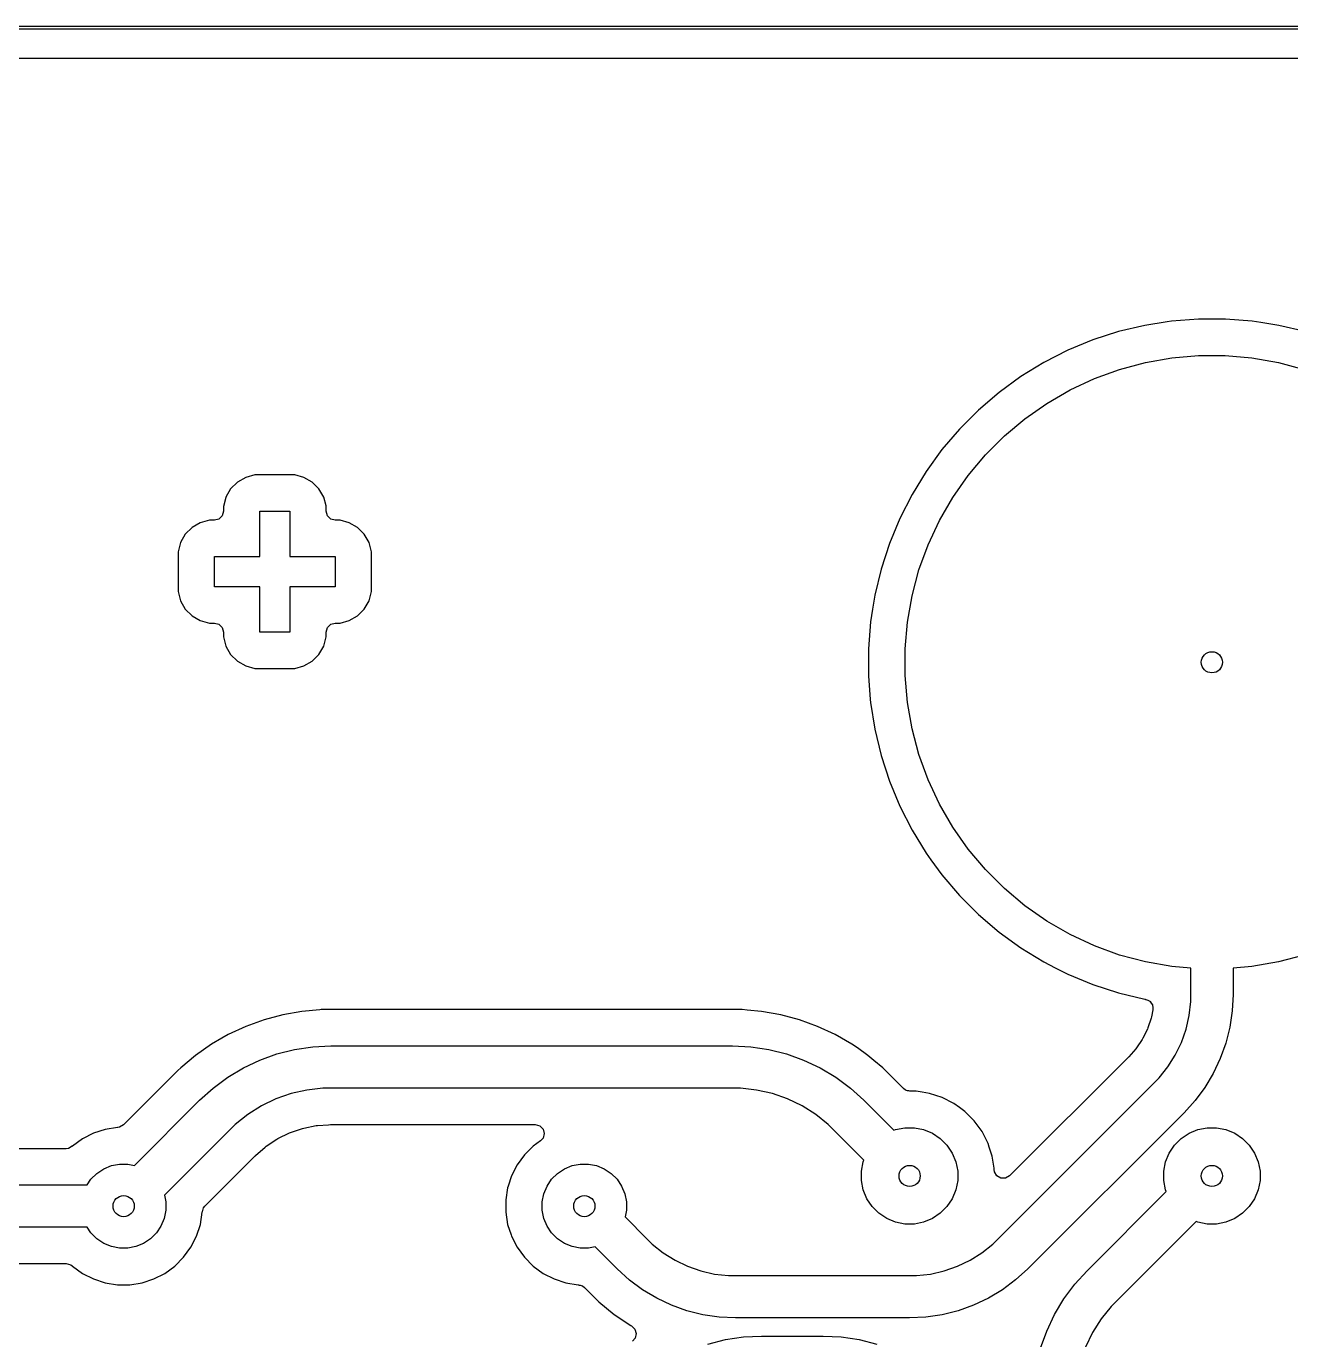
# Model space of a CAD drawing. Extents: x 70.6 to 149.6, y -117.6 to -52.5.
# Drawn here: x 91.48 to 112.39, y -74.26 to -52.53 of the extents above; entities that cross this region are included whole.
import ezdxf

# ---------------------------------------------------------------- set-up
doc = ezdxf.new("R2010")
doc.units = 0
doc.layers.add('BLACK', color=7, linetype='CONTINUOUS')

msp = doc.modelspace()

# ---------------------------------------------------------------- linework, layer by layer
at = {"layer": 'BLACK', "linetype": 'CONTINUOUS'}
for p, q in [((70.58834, -52.52617), (149.58834, -52.52617)), ((149.56334, -52.57617), (70.61334, -52.57617)), ((72.149558, -53.05167), (148.027122, -53.05167)), ((110.865153, -57.37067), (110.420154, -57.405692)), ((111.311527, -57.37067), (110.865153, -57.37067)), ((111.756526, -57.405692), (111.311527, -57.37067)), ((109.545224, -57.579727), (109.120715, -57.717658)), ((109.979275, -57.475519), (109.545224, -57.579727)), ((110.350327, -57.416751), (109.979275, -57.475519)), ((110.420154, -57.405692), (110.350327, -57.416751)), ((111.89618, -57.42781), (111.756526, -57.405692)), ((112.197404, -57.475519), (111.89618, -57.42781)), ((112.631455, -57.579727), (112.197404, -57.475519)), ((109.120693, -57.717666), (108.708307, -57.888482)), ((109.120715, -57.717658), (109.120693, -57.717666)), ((108.708307, -57.888482), (108.310592, -58.091127)), ((109.988827, -58.091586), (110.425267, -58.01463)), ((110.425267, -58.01463), (110.866754, -57.976005)), ((110.866754, -57.976005), (111.309926, -57.976005)), ((111.309926, -57.976005), (111.751413, -58.01463)), ((111.751413, -58.01463), (112.187853, -58.091586)), ((108.310592, -58.091127), (107.929988, -58.324363)), ((109.144308, -58.357862), (109.560755, -58.206288)), ((109.560755, -58.206288), (109.988827, -58.091586)), ((112.187853, -58.091586), (112.615925, -58.206288)), ((107.929988, -58.324363), (107.56886, -58.586736)), ((108.742657, -58.545155), (109.144308, -58.357862)), ((107.56885, -58.586744), (107.229439, -58.876629)), ((107.56886, -58.586736), (107.56885, -58.586744)), ((108.358858, -58.766741), (108.742657, -58.545155)), ((107.229439, -58.876629), (106.913799, -59.192269)), ((107.995832, -59.020935), (108.358858, -58.766741)), ((107.656342, -59.305801), (107.995832, -59.020935)), ((106.913799, -59.192269), (106.623914, -59.53168)), ((107.342971, -59.619172), (107.656342, -59.305801)), ((106.623906, -59.53169), (106.361533, -59.892818)), ((106.623914, -59.53168), (106.623906, -59.53169)), ((107.058105, -59.958662), (107.342971, -59.619172)), ((95.259283, -59.95067), (95.106556, -59.991593)), ((95.417397, -59.95067), (95.259283, -59.95067)), ((95.917397, -59.95067), (95.417397, -59.95067)), ((96.070124, -59.991593), (95.917397, -59.95067)), ((106.361533, -59.892818), (106.128297, -60.273422)), ((106.803911, -60.321688), (107.058105, -59.958662)), ((94.85782, -60.182453), (94.778764, -60.319384)), ((94.969623, -60.07065), (94.85782, -60.182453)), ((95.106554, -59.991594), (94.969623, -60.07065)), ((95.106556, -59.991593), (95.106554, -59.991593)), ((95.106554, -59.991593), (95.106554, -59.991594)), ((96.207056, -60.07065), (96.070124, -59.991593)), ((96.31886, -60.182454), (96.207056, -60.07065)), ((96.397917, -60.319386), (96.31886, -60.182454)), ((94.778151, -60.32167), (94.73784, -60.472111)), ((94.778763, -60.319386), (94.778151, -60.32167)), ((94.778764, -60.319384), (94.778763, -60.319386)), ((96.435689, -60.460355), (96.397917, -60.319386)), ((106.128297, -60.273422), (105.925652, -60.671137)), ((106.582325, -60.705487), (106.803911, -60.321688)), ((94.717878, -60.62617), (94.66334, -60.680708)), ((94.73784, -60.55167), (94.717878, -60.62617)), ((94.73784, -60.472111), (94.73784, -60.55167)), ((95.33834, -61.30117), (95.33834, -60.55117)), ((95.33834, -60.55117), (95.83834, -60.55117)), ((95.83834, -60.55117), (95.83834, -61.30117)), ((96.438839, -60.472111), (96.435689, -60.460355)), ((96.43884, -60.472113), (96.438839, -60.472111)), ((96.43884, -60.55167), (96.43884, -60.472113)), ((96.458802, -60.62617), (96.43884, -60.55167)), ((96.51334, -60.680708), (96.458802, -60.62617)), ((94.219623, -60.82065), (94.10782, -60.932453)), ((94.356554, -60.741594), (94.219623, -60.82065)), ((94.356556, -60.741593), (94.356554, -60.741593)), ((94.356554, -60.741593), (94.356554, -60.741594)), ((94.509283, -60.70067), (94.356556, -60.741593)), ((94.58884, -60.70067), (94.509283, -60.70067)), ((94.66334, -60.680708), (94.58884, -60.70067)), ((96.58784, -60.70067), (96.51334, -60.680708)), ((96.667397, -60.70067), (96.58784, -60.70067)), ((96.820124, -60.741593), (96.667397, -60.70067)), ((96.957056, -60.82065), (96.820124, -60.741593)), ((97.06886, -60.932454), (96.957056, -60.82065)), ((105.925652, -60.671137), (105.754836, -61.083523)), ((106.395032, -61.107138), (106.582325, -60.705487)), ((94.028764, -61.069384), (93.98784, -61.222111)), ((94.10782, -60.932453), (94.028764, -61.069384)), ((97.147917, -61.069386), (97.06886, -60.932454)), ((97.18884, -61.222113), (97.147917, -61.069386)), ((93.98784, -61.222111), (93.98784, -61.222113)), ((93.98784, -61.222113), (93.98784, -61.722113)), ((97.18884, -61.880227), (97.18884, -61.222113)), ((105.754828, -61.083545), (105.616897, -61.508054)), ((105.754836, -61.083523), (105.754828, -61.083545)), ((106.243458, -61.523585), (106.395032, -61.107138)), ((94.58834, -61.80117), (94.58834, -61.30117)), ((94.58834, -61.30117), (95.33834, -61.30117)), ((95.83834, -61.30117), (96.58834, -61.30117)), ((96.58834, -61.30117), (96.58834, -61.80117)), ((105.616897, -61.508054), (105.512689, -61.942105)), ((93.98784, -61.722113), (93.98784, -61.880227)), ((106.128756, -61.951657), (106.243458, -61.523585)), ((93.98784, -61.880227), (94.028763, -62.032954)), ((95.33834, -61.80117), (94.58834, -61.80117)), ((95.33834, -62.55117), (95.33834, -61.80117)), ((96.58834, -61.80117), (95.83834, -61.80117)), ((95.83834, -61.80117), (95.83834, -62.55117)), ((97.147917, -62.032954), (97.18884, -61.880227)), ((105.512689, -61.942105), (105.476613, -62.169886)), ((94.028763, -62.032954), (94.10782, -62.169886)), ((97.06886, -62.169886), (97.147917, -62.032954)), ((106.0518, -62.388097), (106.128756, -61.951657)), ((94.10782, -62.169886), (94.219624, -62.28169)), ((94.219624, -62.28169), (94.356556, -62.360747)), ((94.356556, -62.360747), (94.509283, -62.40167)), ((96.667397, -62.40167), (96.820124, -62.360747)), ((96.820124, -62.360747), (96.957056, -62.28169)), ((96.957056, -62.28169), (97.06886, -62.169886)), ((105.476613, -62.169886), (105.442862, -62.382984)), ((94.509283, -62.40167), (94.58884, -62.40167)), ((94.58884, -62.40167), (94.66334, -62.421632)), ((94.66334, -62.421632), (94.717878, -62.47617)), ((94.717878, -62.47617), (94.73784, -62.55067)), ((94.73784, -62.55067), (94.73784, -62.630227)), ((95.83834, -62.55117), (95.33834, -62.55117)), ((96.43884, -62.55067), (96.458802, -62.47617)), ((96.43884, -62.630227), (96.43884, -62.55067)), ((96.458802, -62.47617), (96.51334, -62.421632)), ((96.51334, -62.421632), (96.58784, -62.40167)), ((96.58784, -62.40167), (96.667397, -62.40167)), ((105.442862, -62.382984), (105.40784, -62.827983)), ((106.013175, -62.829584), (106.0518, -62.388097)), ((94.73784, -62.630227), (94.778763, -62.782954)), ((94.778763, -62.782954), (94.85782, -62.919886)), ((96.31886, -62.919886), (96.397917, -62.782954)), ((96.397917, -62.782954), (96.43884, -62.630227)), ((94.85782, -62.919886), (94.969624, -63.03169)), ((94.969624, -63.03169), (95.106556, -63.110747)), ((96.070124, -63.110747), (96.207056, -63.03169)), ((96.207056, -63.03169), (96.31886, -62.919886)), ((105.40784, -62.827983), (105.40784, -63.274357)), ((106.013175, -63.272756), (106.013175, -62.829584)), ((95.106556, -63.110747), (95.259283, -63.15167)), ((95.259283, -63.15167), (95.917397, -63.15167)), ((95.917397, -63.15167), (96.070124, -63.110747)), ((105.40784, -63.274357), (105.438759, -63.66722)), ((106.0518, -63.714243), (106.013175, -63.272756)), ((105.438759, -63.66722), (105.442862, -63.719354)), ((105.442862, -63.719354), (105.512689, -64.160234)), ((106.128756, -64.150683), (106.0518, -63.714243)), ((105.512689, -64.160234), (105.616897, -64.594285)), ((106.243458, -64.578755), (106.128756, -64.150683)), ((105.616897, -64.594285), (105.754828, -65.018794)), ((106.395032, -64.995202), (106.243458, -64.578755)), ((105.754828, -65.018794), (105.754836, -65.018816)), ((105.754836, -65.018816), (105.925652, -65.431202)), ((106.582325, -65.396853), (106.395032, -64.995202)), ((106.803911, -65.780652), (106.582325, -65.396853)), ((105.925652, -65.431202), (106.128297, -65.828917)), ((106.128297, -65.828917), (106.128302, -65.828925)), ((106.128302, -65.828925), (106.361533, -66.209522)), ((107.058105, -66.143678), (106.803911, -65.780652)), ((106.361533, -66.209522), (106.442118, -66.320438)), ((107.342971, -66.483168), (107.058105, -66.143678)), ((106.442118, -66.320438), (106.623906, -66.570649)), ((107.656342, -66.796539), (107.342971, -66.483168)), ((106.623906, -66.570649), (106.623914, -66.570659)), ((106.623914, -66.570659), (106.913799, -66.91007)), ((106.913799, -66.91007), (107.229439, -67.22571)), ((107.995832, -67.081405), (107.656342, -66.796539)), ((108.358858, -67.335599), (107.995832, -67.081405)), ((107.229439, -67.22571), (107.56885, -67.515595)), ((108.742657, -67.557185), (108.358858, -67.335599)), ((107.56885, -67.515595), (107.56886, -67.515603)), ((107.56886, -67.515603), (107.568863, -67.515605)), ((107.568863, -67.515605), (107.929988, -67.777977)), ((109.144308, -67.744478), (108.742657, -67.557185)), ((107.929988, -67.777977), (108.310585, -68.011208)), ((109.560755, -67.896052), (109.144308, -67.744478)), ((108.310585, -68.011208), (108.310592, -68.011212)), ((108.310592, -68.011212), (108.497146, -68.106265)), ((109.988827, -68.010754), (109.560755, -67.896052)), ((110.425267, -68.08771), (109.988827, -68.010754)), ((112.187853, -68.010754), (111.751413, -68.08771)), ((112.615925, -67.896052), (112.187853, -68.010754)), ((108.497146, -68.106265), (108.708308, -68.213858)), ((108.708308, -68.213858), (109.120705, -68.384678)), ((110.738587, -68.115121), (110.425267, -68.08771)), ((110.73834, -68.118895), (110.738587, -68.115121)), ((110.73834, -68.551166), (110.73834, -68.118895)), ((111.751413, -68.08771), (111.438092, -68.115121)), ((111.438092, -68.115121), (111.43834, -68.118895)), ((111.43834, -68.118895), (111.43834, -68.551168)), ((109.120705, -68.384678), (109.545233, -68.522615)), ((109.545233, -68.522615), (109.979274, -68.62682)), ((109.979274, -68.62682), (109.979278, -68.62682)), ((109.979278, -68.62682), (109.979279, -68.626821)), ((109.979279, -68.626821), (109.990052, -68.628527)), ((109.990052, -68.628527), (109.992806, -68.629753)), ((109.992806, -68.629753), (109.995813, -68.629556)), ((109.995813, -68.629556), (110.027855, -68.645357)), ((110.027855, -68.645357), (110.060512, -68.659896)), ((110.060512, -68.659896), (110.062284, -68.662335)), ((110.062284, -68.662335), (110.064987, -68.663668)), ((110.064987, -68.663668), (110.08484, -68.693379)), ((110.712385, -68.897489), (110.738341, -68.667097)), ((110.738339, -68.551173), (110.73834, -68.551166)), ((110.738341, -68.667097), (110.738339, -68.551173)), ((111.438335, -68.551243), (111.425032, -68.822105)), ((111.43834, -68.551168), (111.438335, -68.551243)), ((95.720623, -68.883611), (95.41096, -68.966586)), ((95.720633, -68.883609), (95.720623, -68.883611)), ((96.036329, -68.827942), (95.720633, -68.883609)), ((96.331912, -68.802081), (96.036329, -68.827942)), ((96.355692, -68.800001), (96.331912, -68.802081)), ((96.515982, -68.800001), (96.355692, -68.800001)), ((96.577692, -68.800001), (96.515982, -68.800001)), ((96.577703, -68.800004), (96.577692, -68.800001)), ((103.160689, -68.800004), (96.577703, -68.800004)), ((103.320976, -68.800003), (103.160689, -68.800004)), ((103.32098, -68.800003), (103.320976, -68.800003)), ((103.401516, -68.807048), (103.32098, -68.800003)), ((103.640332, -68.827941), (103.401516, -68.807048)), ((103.640343, -68.827943), (103.640332, -68.827941)), ((103.956056, -68.88361), (103.640343, -68.827943)), ((103.956057, -68.88361), (103.956056, -68.88361)), ((103.956061, -68.883611), (103.956057, -68.88361)), ((103.956073, -68.883614), (103.956061, -68.883611)), ((104.265699, -68.966576), (103.956073, -68.883614)), ((110.08484, -68.693379), (110.105848, -68.722293)), ((110.112883, -68.80476), (110.089874, -68.920442)), ((110.105848, -68.722293), (110.106163, -68.72529)), ((110.106163, -68.72529), (110.107838, -68.727797)), ((110.107838, -68.727797), (110.110175, -68.763457)), ((110.110175, -68.763457), (110.113912, -68.798999)), ((110.113912, -68.798999), (110.112883, -68.80476)), ((110.660797, -69.123526), (110.712385, -68.897489)), ((111.425032, -68.822105), (111.385233, -69.090438)), ((95.109706, -69.076234), (94.819175, -69.211711)), ((95.109711, -69.076232), (95.109706, -69.076234)), ((95.41095, -68.966589), (95.109711, -69.076232)), ((95.41096, -68.966586), (95.41095, -68.966589)), ((104.265706, -68.966578), (104.265699, -68.966576)), ((104.265715, -68.966581), (104.265706, -68.966578)), ((104.566965, -69.076225), (104.265715, -68.966581)), ((104.857512, -69.211708), (104.566965, -69.076225)), ((110.022107, -69.120086), (109.946065, -69.274291)), ((110.029565, -69.10208), (110.022107, -69.120086)), ((110.08483, -68.939268), (110.029565, -69.10208)), ((110.089874, -68.920442), (110.08483, -68.939268)), ((111.385233, -69.090438), (111.319324, -69.353577)), ((94.710783, -69.274291), (94.541537, -69.372005)), ((94.819166, -69.211716), (94.710783, -69.274291)), ((94.819167, -69.211715), (94.819166, -69.211716)), ((94.819175, -69.211711), (94.819167, -69.211715)), ((104.857516, -69.21171), (104.857512, -69.211708)), ((104.85753, -69.211717), (104.857516, -69.21171)), ((105.135134, -69.37199), (104.85753, -69.211717)), ((109.93632, -69.29117), (109.840801, -69.434129)), ((109.946065, -69.274291), (109.93632, -69.29117)), ((110.584226, -69.342366), (110.660797, -69.123526)), ((94.541537, -69.372005), (94.278921, -69.55589)), ((95.340853, -69.634253), (95.624588, -69.53273)), ((95.624588, -69.53273), (95.916908, -69.459507)), ((95.916908, -69.459507), (96.214997, -69.415289)), ((96.214997, -69.415289), (96.515985, -69.400501)), ((96.515985, -69.400501), (96.515985, -69.400504)), ((96.515985, -69.400504), (96.515987, -69.400504)), ((96.515987, -69.400504), (103.160692, -69.400504)), ((103.160692, -69.400504), (103.160694, -69.400504)), ((103.160694, -69.400504), (103.46168, -69.41529)), ((103.46168, -69.41529), (103.75977, -69.459506)), ((103.75977, -69.459506), (104.052091, -69.532727)), ((104.052091, -69.532727), (104.335828, -69.634248)), ((105.135147, -69.371998), (105.135134, -69.37199)), ((105.22388, -69.434129), (105.135147, -69.371998)), ((105.397752, -69.555874), (105.22388, -69.434129)), ((109.828937, -69.449592), (109.712666, -69.582178)), ((109.840801, -69.434129), (109.828937, -69.449592)), ((110.360285, -69.747571), (110.483633, -69.551256)), ((110.483633, -69.551256), (110.584226, -69.342366)), ((111.319324, -69.353577), (111.22794, -69.608989)), ((94.033349, -69.761949), (93.9862, -69.809099)), ((94.278921, -69.55589), (94.033349, -69.761949)), ((94.809957, -69.918023), (95.068434, -69.763098)), ((95.068434, -69.763098), (95.340853, -69.634253)), ((104.335828, -69.634248), (104.608247, -69.763091)), ((104.608247, -69.763091), (104.866726, -69.918015)), ((105.397756, -69.555877), (105.397752, -69.555874)), ((105.497927, -69.639929), (105.397756, -69.555877)), ((105.643334, -69.761939), (105.497927, -69.639929)), ((105.756678, -69.875281), (105.643334, -69.761939)), ((109.705999, -69.589296), (107.743199, -71.552098)), ((109.712666, -69.582178), (109.705999, -69.589296)), ((110.215733, -69.92884), (110.360285, -69.747571)), ((111.22794, -69.608989), (111.111962, -69.854215)), ((93.9862, -69.809099), (93.088271, -70.707029)), ((94.567909, -70.097537), (94.809957, -69.918023)), ((104.866726, -69.918015), (105.108775, -70.097529)), ((105.798494, -69.917097), (105.756677, -69.875281)), ((105.756677, -69.875281), (105.756678, -69.875281)), ((105.798516, -69.917135), (105.798494, -69.917097)), ((105.82807, -69.946689), (105.798516, -69.917135)), ((105.828074, -69.946694), (105.82807, -69.946689)), ((105.988409, -70.107029), (105.828074, -69.946694)), ((110.134094, -70.01048), (110.215733, -69.92884)), ((111.111962, -69.854215), (110.972506, -70.086892)), ((94.344623, -70.299911), (94.567909, -70.097537)), ((95.858639, -70.18957), (95.607302, -70.277517)), ((96.118243, -70.130316), (95.858639, -70.18957)), ((96.382849, -70.100501), (96.118243, -70.130316)), ((96.515941, -70.100501), (96.382849, -70.100501)), ((96.515987, -70.100504), (96.515941, -70.100501)), ((96.515989, -70.100504), (96.515987, -70.100504)), ((103.160692, -70.100504), (96.515989, -70.100504)), ((103.160693, -70.100504), (103.160692, -70.100503)), ((103.160692, -70.100503), (103.160692, -70.100504)), ((103.293833, -70.100503), (103.160693, -70.100504)), ((103.55844, -70.130316), (103.293833, -70.100503)), ((103.818044, -70.189568), (103.55844, -70.130316)), ((104.069382, -70.277514), (103.818044, -70.189568)), ((105.108775, -70.097529), (105.332064, -70.299902)), ((106.019268, -70.130708), (105.988409, -70.107029)), ((106.038216, -70.135785), (106.019268, -70.130708)), ((106.055204, -70.145593), (106.038216, -70.135785)), ((106.07482, -70.145593), (106.055204, -70.145593)), ((106.093768, -70.15067), (106.07482, -70.145593)), ((106.198558, -70.15067), (106.093768, -70.15067)), ((106.198562, -70.15067), (106.198558, -70.15067)), ((106.29533, -70.165996), (106.198562, -70.15067)), ((106.416296, -70.185155), (106.29533, -70.165996)), ((106.625946, -70.253275), (106.416296, -70.185155)), ((107.547959, -72.596575), (110.133745, -70.010787)), ((110.133745, -70.010787), (110.134094, -70.01048)), ((110.972506, -70.086892), (110.810915, -70.304779)), ((93.267921, -71.376614), (94.344621, -70.299913)), ((94.344621, -70.299913), (94.344623, -70.299911)), ((95.367392, -70.393052), (95.141926, -70.534721)), ((95.607302, -70.277517), (95.367392, -70.393052)), ((104.309293, -70.393047), (104.069382, -70.277514)), ((104.53476, -70.534715), (104.309293, -70.393047)), ((105.332064, -70.299902), (105.332055, -70.299911)), ((105.332055, -70.299911), (105.332057, -70.299913)), ((105.332057, -70.299913), (105.828994, -70.79685)), ((106.822363, -70.353355), (106.625946, -70.253275)), ((106.822364, -70.353356), (106.822363, -70.353355)), ((106.911533, -70.418141), (106.822364, -70.353356)), ((107.000705, -70.482928), (106.911533, -70.418141)), ((110.810915, -70.304779), (110.628746, -70.505778)), ((95.141926, -70.534721), (94.93374, -70.700744)), ((104.742948, -70.700737), (104.53476, -70.534715)), ((107.156582, -70.638805), (107.000705, -70.482928)), ((107.286155, -70.817148), (107.156582, -70.638805)), ((110.62872, -70.505762), (108.042933, -73.09155)), ((110.628723, -70.505758), (110.62872, -70.505762)), ((110.628725, -70.505757), (110.628723, -70.505758)), ((110.628746, -70.505778), (110.628725, -70.505757)), ((92.589115, -70.845952), (92.406727, -70.938884)), ((92.589127, -70.845948), (92.589115, -70.845952)), ((92.783805, -70.782693), (92.589127, -70.845948)), ((92.986, -70.750668), (92.783805, -70.782693)), ((92.991828, -70.75021), (92.986, -70.750668)), ((93.021476, -70.745593), (92.991772, -70.749503)), ((92.991772, -70.749503), (92.991828, -70.75021)), ((93.088271, -70.707029), (93.021476, -70.745593)), ((94.839592, -70.79489), (93.762895, -71.871588)), ((94.839596, -70.794888), (94.839592, -70.79489)), ((94.93374, -70.700744), (94.839596, -70.794888)), ((95.639602, -70.933859), (95.829781, -70.840074)), ((95.829781, -70.840074), (95.847771, -70.832622)), ((95.847771, -70.832622), (96.048565, -70.764462)), ((96.048565, -70.764462), (96.067387, -70.759418)), ((96.067387, -70.759418), (96.27535, -70.718051)), ((96.27535, -70.718051), (96.294664, -70.715508)), ((96.294664, -70.715508), (96.476476, -70.703591)), ((96.476476, -70.703591), (96.51108, -70.701323)), ((96.51108, -70.701323), (96.520825, -70.701004)), ((96.520825, -70.701004), (99.895567, -70.701004)), ((99.895567, -70.701004), (99.970067, -70.720966)), ((99.970067, -70.720966), (100.024605, -70.775504)), ((100.024605, -70.775504), (100.044567, -70.850004)), ((100.044567, -70.850004), (100.024605, -70.924504)), ((104.836968, -70.794756), (104.742948, -70.700737)), ((104.837083, -70.794887), (104.836968, -70.794756)), ((105.33402, -71.291824), (104.837083, -70.794887)), ((105.828994, -70.79685), (105.856112, -70.785618)), ((105.856112, -70.785618), (106.009926, -70.755022)), ((106.009926, -70.755022), (106.166754, -70.755022)), ((106.166754, -70.755022), (106.320568, -70.785618)), ((106.320568, -70.785618), (106.465457, -70.845633)), ((106.465457, -70.845633), (106.595855, -70.932762)), ((107.386235, -71.013564), (107.286155, -70.817148)), ((110.580825, -70.932762), (110.711223, -70.845633)), ((110.711223, -70.845633), (110.856112, -70.785618)), ((110.856112, -70.785618), (111.009926, -70.755022)), ((111.009926, -70.755022), (111.166754, -70.755022)), ((111.166754, -70.755022), (111.320568, -70.785618)), ((111.320568, -70.785618), (111.465457, -70.845633)), ((111.465457, -70.845633), (111.595855, -70.932762)), ((92.23544, -71.061564), (92.176501, -71.095593)), ((92.236671, -71.063005), (92.23544, -71.061564)), ((92.241127, -71.059198), (92.236671, -71.063005)), ((92.406727, -70.938884), (92.241127, -71.059198)), ((95.268024, -71.216165), (95.430971, -71.073264)), ((95.430971, -71.073264), (95.446425, -71.061404)), ((95.446425, -71.061404), (95.622736, -70.943597)), ((95.622736, -70.943597), (95.639602, -70.933859)), ((99.861119, -71.059205), (99.716375, -71.203949)), ((99.861127, -71.059198), (99.861119, -71.059205)), ((99.983146, -70.970548), (99.861127, -71.059198)), ((100.024605, -70.924504), (99.983146, -70.970548)), ((106.595855, -70.932762), (106.706748, -71.043655)), ((106.706748, -71.043655), (106.793877, -71.174053)), ((107.40702, -71.077535), (107.386235, -71.013564)), ((110.382803, -71.174053), (110.469932, -71.043655)), ((110.469932, -71.043655), (110.580825, -70.932762)), ((111.595855, -70.932762), (111.706748, -71.043655)), ((111.706748, -71.043655), (111.793877, -71.174053)), ((92.137937, -71.10067), (88.68784, -71.10067)), ((92.176501, -71.095593), (92.137937, -71.10067)), ((94.845614, -71.638105), (95.260772, -71.222946)), ((95.260772, -71.222946), (95.267874, -71.216296)), ((95.267874, -71.216296), (95.268024, -71.216165)), ((99.716368, -71.203957), (99.596054, -71.369557)), ((99.716375, -71.203949), (99.716368, -71.203957)), ((105.322788, -71.318942), (105.33402, -71.291824)), ((106.793877, -71.174053), (106.853892, -71.318942)), ((107.454354, -71.223213), (107.40702, -71.077535)), ((107.454354, -71.223218), (107.454354, -71.223213)), ((107.454355, -71.223219), (107.454354, -71.223218)), ((107.486044, -71.423299), (107.454355, -71.223219)), ((110.322788, -71.318942), (110.382803, -71.174053)), ((111.793877, -71.174053), (111.853892, -71.318942)), ((92.547233, -71.607095), (92.644265, -71.510063)), ((92.644265, -71.510063), (92.758362, -71.433825)), ((92.758362, -71.433825), (92.885141, -71.381312)), ((92.885141, -71.381312), (93.019728, -71.354541)), ((93.019728, -71.354541), (93.156952, -71.354541)), ((93.156952, -71.354541), (93.267921, -71.376614)), ((99.596054, -71.369557), (99.503122, -71.551945)), ((100.167233, -71.607095), (100.264265, -71.510063)), ((100.264265, -71.510063), (100.378362, -71.433825)), ((100.378362, -71.433825), (100.505141, -71.381312)), ((100.505141, -71.381312), (100.639728, -71.354541)), ((100.639728, -71.354541), (100.776952, -71.354541)), ((100.776952, -71.354541), (100.911539, -71.381312)), ((100.911539, -71.381312), (101.038318, -71.433825)), ((101.038318, -71.433825), (101.152415, -71.510063)), ((101.152415, -71.510063), (101.249447, -71.607095)), ((105.292192, -71.472756), (105.322788, -71.318942)), ((105.292192, -71.629584), (105.292192, -71.472756)), ((106.853892, -71.318942), (106.884488, -71.472756)), ((106.884488, -71.472756), (106.884488, -71.629584)), ((107.48884, -71.440951), (107.486044, -71.423299)), ((107.48884, -71.446739), (107.48884, -71.440951)), ((107.493917, -71.485303), (107.48884, -71.446739)), ((107.532481, -71.552098), (107.493917, -71.485303)), ((110.292192, -71.472756), (110.322788, -71.318942)), ((110.292192, -71.629584), (110.292192, -71.472756)), ((111.853892, -71.318942), (111.884488, -71.472756)), ((111.884488, -71.472756), (111.884488, -71.629584)), ((88.590232, -71.70117), (92.484373, -71.70117)), ((92.484373, -71.70117), (92.547233, -71.607095)), ((94.432481, -72.051238), (94.845614, -71.638105)), ((99.44903, -71.718424), (99.439863, -71.746636)), ((99.503118, -71.551957), (99.44903, -71.718424)), ((99.503122, -71.551945), (99.503118, -71.551957)), ((100.038482, -71.847971), (100.090995, -71.721192)), ((100.090995, -71.721192), (100.167233, -71.607095)), ((101.249447, -71.607095), (101.325685, -71.721192)), ((101.325685, -71.721192), (101.378198, -71.847971)), ((105.322788, -71.783398), (105.292192, -71.629584)), ((106.884488, -71.629584), (106.853892, -71.783398)), ((107.599276, -71.590662), (107.532481, -71.552098)), ((107.676404, -71.590662), (107.599276, -71.590662)), ((107.743199, -71.552098), (107.676404, -71.590662)), ((110.322788, -71.783398), (110.292192, -71.629584)), ((111.884488, -71.629584), (111.853892, -71.783398)), ((93.762895, -71.871588), (93.784969, -71.982558)), ((99.439863, -71.746636), (99.40784, -71.948818)), ((100.011711, -71.982558), (100.038482, -71.847971)), ((101.378198, -71.847971), (101.404969, -71.982558)), ((105.382803, -71.928287), (105.322788, -71.783398)), ((105.469932, -72.058685), (105.382803, -71.928287)), ((106.793877, -71.928287), (106.706748, -72.058685)), ((106.853892, -71.783398), (106.793877, -71.928287)), ((109.022749, -73.121785), (110.33402, -71.810514)), ((110.33402, -71.810514), (110.322788, -71.783398)), ((111.793877, -71.928287), (111.706748, -72.058685)), ((111.853892, -71.783398), (111.793877, -71.928287)), ((93.784969, -72.119782), (93.758198, -72.254369)), ((93.784969, -71.982558), (93.784969, -72.119782)), ((94.356817, -72.355704), (94.38884, -72.153522)), ((94.38884, -72.153515), (94.388841, -72.153509)), ((94.38884, -72.153522), (94.38884, -72.153515)), ((94.388841, -72.153509), (94.3893, -72.147682)), ((94.3893, -72.147682), (94.391188, -72.14783)), ((94.391188, -72.14783), (94.408802, -72.082097)), ((94.408802, -72.082097), (94.432481, -72.051238)), ((99.40784, -71.948818), (99.40784, -72.153522)), ((99.40784, -72.153522), (99.439863, -72.355704)), ((100.011711, -72.119782), (100.011711, -71.982558)), ((100.038482, -72.254369), (100.011711, -72.119782)), ((101.404969, -72.119782), (101.382895, -72.230751)), ((101.404969, -71.982558), (101.404969, -72.119782)), ((105.580825, -72.169578), (105.469932, -72.058685)), ((106.706748, -72.058685), (106.595855, -72.169578)), ((111.706748, -72.058685), (111.595855, -72.169578)), ((93.758198, -72.254369), (93.705685, -72.381148)), ((94.29356, -72.550389), (94.356817, -72.355704)), ((99.439863, -72.355704), (99.495553, -72.527101)), ((100.090995, -72.381148), (100.038482, -72.254369)), ((101.382895, -72.230751), (101.748717, -72.596573)), ((105.711223, -72.256707), (105.580825, -72.169578)), ((105.856112, -72.316722), (105.711223, -72.256707)), ((106.009926, -72.347318), (105.856112, -72.316722)), ((106.166754, -72.347318), (106.009926, -72.347318)), ((106.320568, -72.316722), (106.166754, -72.347318)), ((106.465457, -72.256707), (106.320568, -72.316722)), ((106.595855, -72.169578), (106.465457, -72.256707)), ((110.828994, -72.305489), (109.517728, -73.616754)), ((110.856112, -72.316722), (110.828994, -72.305489)), ((111.009926, -72.347318), (110.856112, -72.316722)), ((111.166754, -72.347318), (111.009926, -72.347318)), ((111.320568, -72.316722), (111.166754, -72.347318)), ((111.465457, -72.256707), (111.320568, -72.316722)), ((111.595855, -72.169578), (111.465457, -72.256707)), ((92.484373, -72.40117), (88.588339, -72.40117)), ((92.547233, -72.495245), (92.484373, -72.40117)), ((92.644265, -72.592277), (92.547233, -72.495245)), ((92.758362, -72.668515), (92.644265, -72.592277)), ((93.532415, -72.592277), (93.418318, -72.668515)), ((93.629447, -72.495245), (93.532415, -72.592277)), ((93.705685, -72.381148), (93.629447, -72.495245)), ((94.200627, -72.73278), (94.29356, -72.550389)), ((99.495553, -72.527101), (99.503118, -72.550382)), ((99.503118, -72.550382), (99.503122, -72.550394)), ((99.503122, -72.550394), (99.596054, -72.732782)), ((100.167233, -72.495245), (100.090995, -72.381148)), ((100.264265, -72.592277), (100.167233, -72.495245)), ((100.378362, -72.668515), (100.264265, -72.592277)), ((101.748717, -72.596573), (101.748721, -72.596576)), ((101.748721, -72.596576), (101.74872, -72.596576)), ((101.74872, -72.596576), (101.748862, -72.596738)), ((101.748862, -72.596738), (101.830681, -72.678556)), ((107.465982, -72.678553), (107.547951, -72.59658)), ((107.547951, -72.59658), (107.547952, -72.596581)), ((107.547952, -72.596581), (107.547959, -72.596575)), ((92.885141, -72.721028), (92.758362, -72.668515)), ((93.019728, -72.747799), (92.885141, -72.721028)), ((93.156952, -72.747799), (93.019728, -72.747799)), ((93.291539, -72.721028), (93.156952, -72.747799)), ((93.418318, -72.668515), (93.291539, -72.721028)), ((94.080306, -72.898389), (94.200627, -72.73278)), ((99.596054, -72.732782), (99.716368, -72.898382)), ((100.505141, -72.721028), (100.378362, -72.668515)), ((100.639728, -72.747799), (100.505141, -72.721028)), ((100.776952, -72.747799), (100.639728, -72.747799)), ((100.887921, -72.725725), (100.776952, -72.747799)), ((101.253742, -73.091546), (100.887921, -72.725725)), ((101.830681, -72.678556), (102.011947, -72.823111)), ((107.284718, -72.823112), (107.465982, -72.678553)), ((88.689118, -73.00167), (92.137937, -73.00167)), ((92.137937, -73.00167), (92.212437, -73.021632)), ((92.212437, -73.021632), (92.23621, -73.039874)), ((93.935559, -73.043136), (94.080306, -72.898389)), ((99.716368, -72.898382), (99.716375, -72.89839)), ((99.716375, -72.89839), (99.861119, -73.043134)), ((102.011947, -72.823111), (102.208259, -72.94646)), ((102.208259, -72.94646), (102.417147, -73.047054)), ((106.879522, -73.047068), (107.088408, -72.946468)), ((107.088408, -72.946468), (107.284718, -72.823112)), ((92.23621, -73.039874), (92.236671, -73.039335)), ((92.236671, -73.039335), (92.241127, -73.043141)), ((92.241127, -73.043141), (92.406727, -73.163455)), ((92.406727, -73.163455), (92.40673, -73.163457)), ((92.40673, -73.163457), (92.589121, -73.25639)), ((93.587559, -73.25639), (93.76995, -73.163457)), ((93.76995, -73.163457), (93.935559, -73.043136)), ((99.861119, -73.043134), (99.861127, -73.043141)), ((99.861127, -73.043141), (100.026727, -73.163455)), ((100.026727, -73.163455), (100.02673, -73.163457)), ((100.02673, -73.163457), (100.209121, -73.25639)), ((101.253735, -73.09156), (101.253745, -73.09155)), ((101.454732, -73.273733), (101.253735, -73.09156)), ((101.253745, -73.09155), (101.253742, -73.091546)), ((102.417147, -73.047054), (102.635985, -73.123627)), ((102.635985, -73.123627), (102.86202, -73.175215)), ((102.86202, -73.175215), (103.09241, -73.20117)), ((103.09241, -73.20117), (103.208334, -73.201169)), ((103.208334, -73.201169), (103.20834, -73.20117)), ((103.20834, -73.20117), (106.08834, -73.20117)), ((106.08834, -73.20117), (106.088919, -73.201207)), ((106.088919, -73.201207), (106.204259, -73.201206)), ((106.204259, -73.201206), (106.43465, -73.175243)), ((106.43465, -73.175243), (106.660685, -73.123647)), ((106.660685, -73.123647), (106.879522, -73.047068)), ((108.042848, -73.091623), (107.841945, -73.273721)), ((108.042933, -73.09155), (108.042848, -73.091623)), ((108.820349, -73.345056), (109.022724, -73.121766)), ((109.022724, -73.121766), (109.022746, -73.121788)), ((109.022746, -73.121788), (109.022749, -73.121785)), ((92.589121, -73.25639), (92.783806, -73.319647)), ((92.783806, -73.319647), (92.985988, -73.35167)), ((92.985988, -73.35167), (92.985993, -73.35167)), ((92.985993, -73.35167), (93.190687, -73.35167)), ((93.190687, -73.35167), (93.190692, -73.35167)), ((93.190692, -73.35167), (93.392874, -73.319647)), ((93.392874, -73.319647), (93.587559, -73.25639)), ((100.209121, -73.25639), (100.403806, -73.319647)), ((100.403806, -73.319647), (100.605988, -73.35167)), ((100.605988, -73.35167), (100.605994, -73.35167)), ((100.605994, -73.35167), (100.606, -73.351671)), ((100.606, -73.351671), (100.611828, -73.35213)), ((100.611828, -73.35213), (100.611679, -73.354019)), ((100.611679, -73.354019), (100.62186, -73.356747)), ((100.62186, -73.356747), (100.641476, -73.356747)), ((100.641476, -73.356747), (100.658463, -73.366554)), ((100.658463, -73.366554), (100.677412, -73.371632)), ((100.677412, -73.371632), (100.708271, -73.395311)), ((100.708271, -73.395311), (100.785476, -73.472516)), ((101.672617, -73.435328), (101.454732, -73.273733)), ((101.905293, -73.574787), (101.672617, -73.435328)), ((107.624063, -73.435321), (107.391391, -73.574786)), ((107.841945, -73.273721), (107.624063, -73.435321)), ((108.640836, -73.587108), (108.820349, -73.345056)), ((100.785476, -73.472516), (100.785501, -73.47256)), ((100.785501, -73.47256), (100.829117, -73.516176)), ((100.829117, -73.516176), (100.829117, -73.516177)), ((100.829117, -73.516177), (100.946001, -73.633062)), ((100.946001, -73.633062), (101.201557, -73.842791)), ((102.150518, -73.690767), (101.905293, -73.574787)), ((107.391391, -73.574786), (107.146169, -73.690774)), ((108.485913, -73.845589), (108.640836, -73.587108)), ((109.517365, -73.617073), (109.423559, -73.710881)), ((109.517723, -73.61676), (109.517365, -73.617073)), ((109.517725, -73.616757), (109.517723, -73.61676)), ((109.517726, -73.616758), (109.517725, -73.616757)), ((109.517728, -73.616754), (109.517726, -73.616758)), ((101.201557, -73.842791), (101.476441, -74.026461)), ((102.40593, -73.782153), (102.150518, -73.690767)), ((102.66907, -73.848063), (102.40593, -73.782153)), ((102.937404, -73.887863), (102.66907, -73.848063)), ((103.208261, -73.901164), (102.937404, -73.887863)), ((103.20834, -73.90117), (103.208261, -73.901164)), ((106.08834, -73.90117), (103.20834, -73.90117)), ((106.088344, -73.901169), (106.08834, -73.90117)), ((106.088346, -73.90117), (106.088344, -73.901169)), ((106.359288, -73.887893), (106.088346, -73.901208)), ((106.088346, -73.901208), (106.088346, -73.90117)), ((106.62762, -73.848085), (106.359288, -73.887893)), ((106.890759, -73.782167), (106.62762, -73.848085)), ((107.146169, -73.690774), (106.890759, -73.782167)), ((108.357071, -74.118011), (108.485913, -73.845589)), ((109.423559, -73.710881), (109.257538, -73.91907)), ((101.476441, -74.026461), (101.488366, -74.032835)), ((101.488366, -74.032835), (101.544657, -74.085553)), ((101.544657, -74.085553), (101.56705, -74.159359)), ((108.255552, -74.40175), (108.357071, -74.118011)), ((109.257538, -73.91907), (109.115871, -74.144538)), ((101.54954, -74.234473), (101.503594, -74.286294)), ((101.56705, -74.159359), (101.54954, -74.234473)), ((102.748922, -74.333394), (103.041244, -74.260173)), ((103.041244, -74.260173), (103.339334, -74.215957)), ((103.339334, -74.215957), (103.64019, -74.201178)), ((103.64019, -74.201178), (103.640321, -74.20117)), ((103.640321, -74.20117), (104.656358, -74.20117)), ((104.656358, -74.20117), (104.656372, -74.20117)), ((104.656372, -74.20117), (104.957343, -74.215952)), ((104.957343, -74.215952), (105.255435, -74.260166)), ((105.255435, -74.260166), (105.547758, -74.333386)), ((109.115871, -74.144538), (109.000339, -74.384451))]:
    msp.add_line(p, q, dxfattribs=at)
at = {"layer": 'BLACK'}
for centre in [(111.08834, -63.05117), (111.08834, -63.05117), (106.08834, -71.55117), (106.08834, -71.55117), (111.08834, -71.55117), (111.08834, -71.55117), (93.08834, -72.05117), (93.08834, -72.05117), (100.70834, -72.05117), (100.70834, -72.05117)]:
    msp.add_circle(centre, 0.175, dxfattribs=at)
at = {"layer": 'WHITE'}
for centre in [(111.08834, -63.05117), (106.08834, -71.55117), (111.08834, -71.55117), (93.08834, -72.05117), (100.70834, -72.05117)]:
    msp.add_circle(centre, 0.175, dxfattribs=at)

doc.saveas('drawing.dxf')
